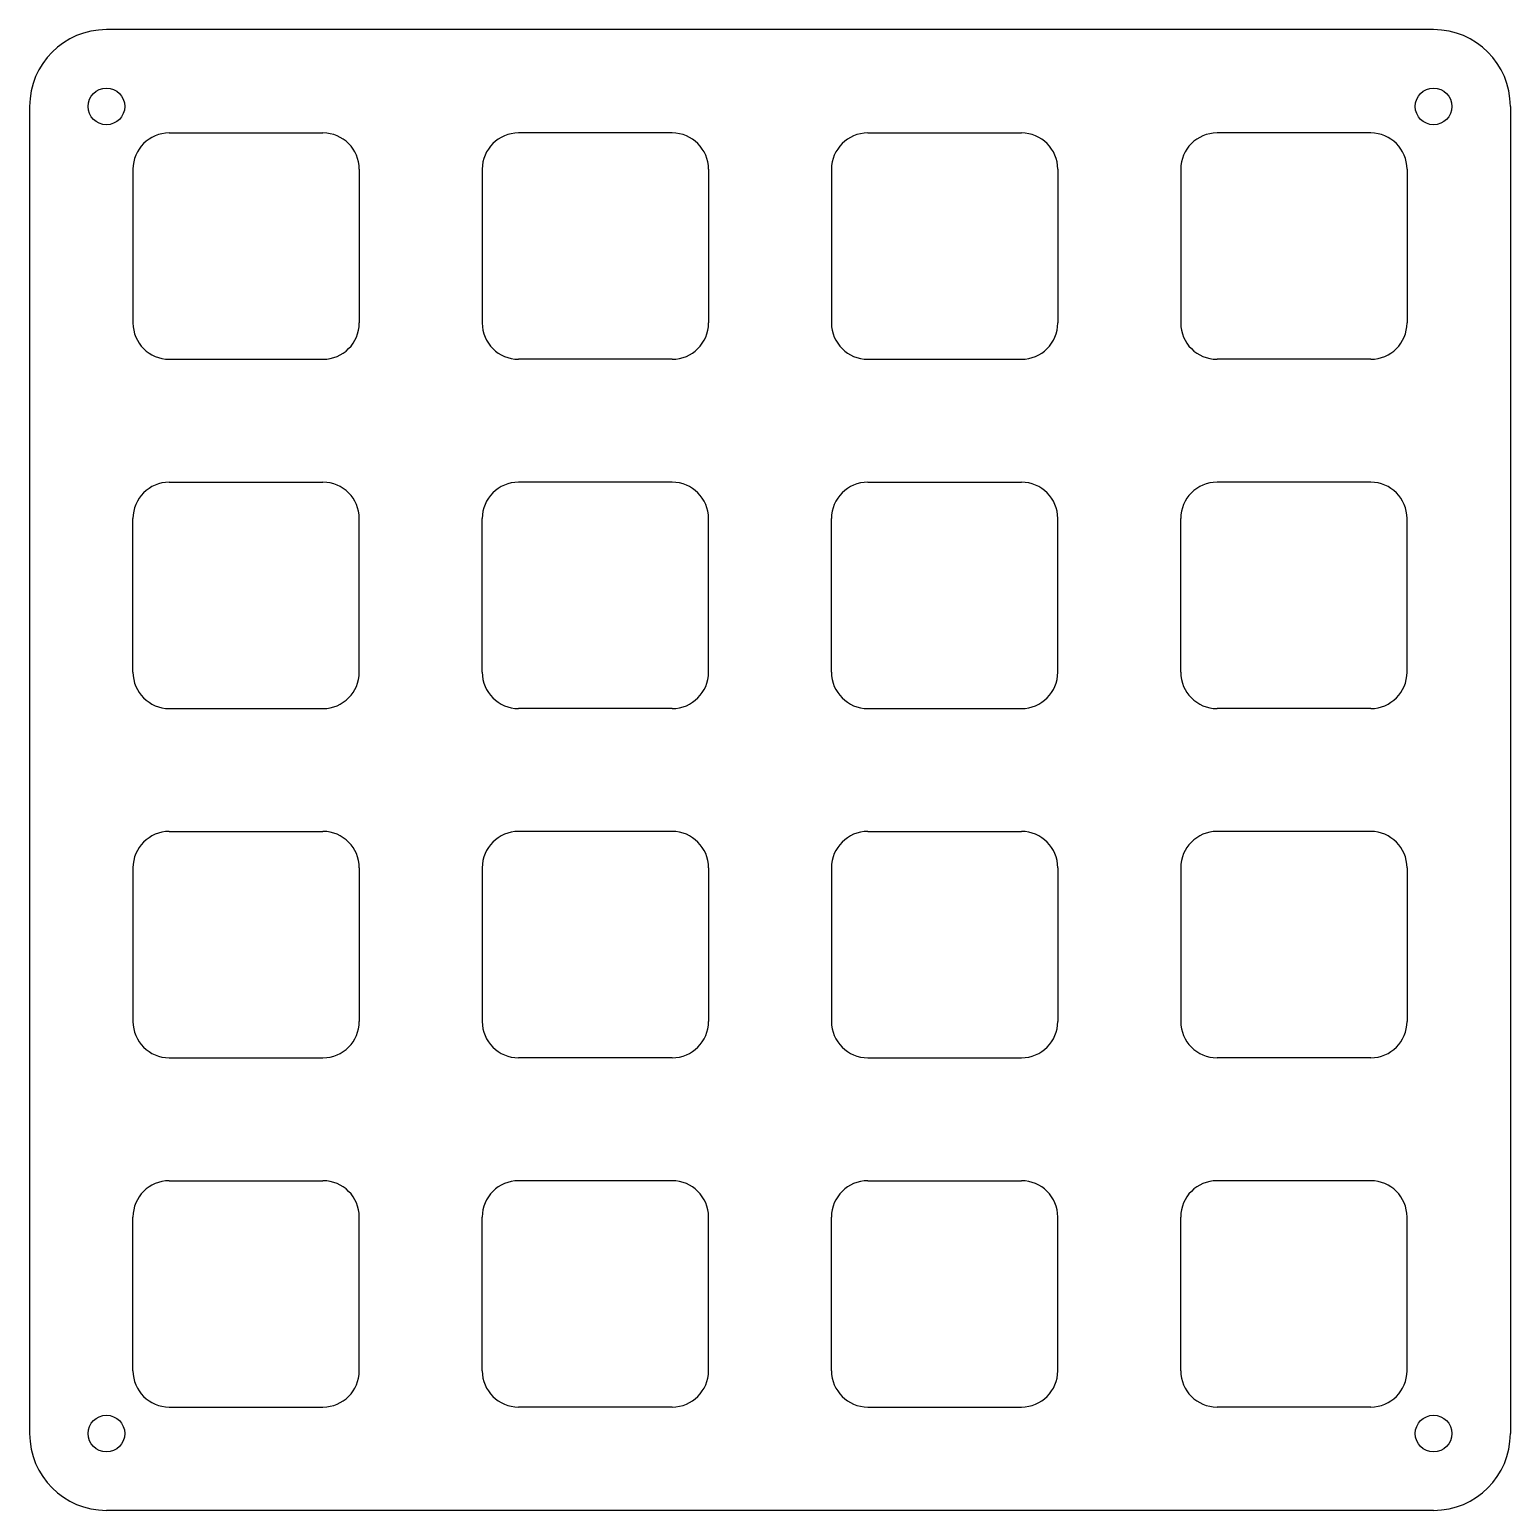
# Model space of a CAD drawing. Extents: x -53 to 53, y -53 to 53.
import ezdxf

# ---------------------------------------------------------------- set-up
doc = ezdxf.new("R2010")
doc.units = 0
doc.header["$MEASUREMENT"] = 0
doc.layers.add('VISIBLE', color=7, linetype='CONTINUOUS')

msp = doc.modelspace()

# ---------------------------------------------------------------- linework, layer by layer
at = {"layer": 'VISIBLE'}
for p, q in [((47.5, 53), (-47.5, 53)), ((-53, 47.5), (-53, -47.5)), ((53, 47.5), (53, -47.5)), ((-43, 45.6), (-32, 45.6)), ((-7, 45.6), (-18, 45.6)), ((7, 45.6), (18, 45.6)), ((43, 45.6), (32, 45.6)), ((-45.6, 43), (-45.6, 32)), ((-29.4, 43), (-29.4, 32)), ((-20.6, 43), (-20.6, 32)), ((-4.4, 43), (-4.4, 32)), ((4.4, 43), (4.4, 32)), ((20.6, 43), (20.6, 32)), ((29.4, 43), (29.4, 32)), ((45.6, 43), (45.6, 32)), ((-43, 29.4), (-32, 29.4)), ((-7, 29.4), (-18, 29.4)), ((7, 29.4), (18, 29.4)), ((43, 29.4), (32, 29.4)), ((-43, 20.6), (-32, 20.6)), ((-7, 20.6), (-18, 20.6)), ((7, 20.6), (18, 20.6)), ((43, 20.6), (32, 20.6)), ((-45.6, 7), (-45.6, 18)), ((-29.4, 7), (-29.4, 18)), ((-20.6, 7), (-20.6, 18)), ((-4.4, 7), (-4.4, 18)), ((4.4, 7), (4.4, 18)), ((20.6, 7), (20.6, 18)), ((29.4, 7), (29.4, 18)), ((45.6, 7), (45.6, 18)), ((-43, 4.4), (-32, 4.4)), ((-7, 4.4), (-18, 4.4)), ((7, 4.4), (18, 4.4)), ((43, 4.4), (32, 4.4)), ((-43, -4.4), (-32, -4.4)), ((-7, -4.4), (-18, -4.4)), ((7, -4.4), (18, -4.4)), ((43, -4.4), (32, -4.4)), ((-45.6, -7), (-45.6, -18)), ((-29.4, -7), (-29.4, -18)), ((-20.6, -7), (-20.6, -18)), ((-4.4, -7), (-4.4, -18)), ((4.4, -7), (4.4, -18)), ((20.6, -7), (20.6, -18)), ((29.4, -7), (29.4, -18)), ((45.6, -7), (45.6, -18)), ((-43, -20.6), (-32, -20.6)), ((-7, -20.6), (-18, -20.6)), ((7, -20.6), (18, -20.6)), ((43, -20.6), (32, -20.6)), ((-43, -29.4), (-32, -29.4)), ((-7, -29.4), (-18, -29.4)), ((7, -29.4), (18, -29.4)), ((43, -29.4), (32, -29.4)), ((-45.6, -43), (-45.6, -32)), ((-29.4, -43), (-29.4, -32)), ((-20.6, -43), (-20.6, -32)), ((-4.4, -43), (-4.4, -32)), ((4.4, -43), (4.4, -32)), ((20.6, -43), (20.6, -32)), ((29.4, -43), (29.4, -32)), ((45.6, -43), (45.6, -32)), ((-43, -45.6), (-32, -45.6)), ((-7, -45.6), (-18, -45.6)), ((7, -45.6), (18, -45.6)), ((43, -45.6), (32, -45.6)), ((47.5, -53), (-47.5, -53))]:
    msp.add_line(p, q, dxfattribs=at)
for centre in [(-47.5, 47.5), (47.5, 47.5), (-47.5, -47.5), (47.5, -47.5)]:
    msp.add_circle(centre, 1.31, dxfattribs=at)
for centre, radius, start, end in [((-47.5, 47.5), 5.5, 90, 180), ((47.5, 47.5), 5.5, 0, 90), ((-43, 43), 2.6, 90, 180), ((-32, 43), 2.6, 0, 90), ((-18, 43), 2.6, 90, 180), ((-7, 43), 2.6, 0, 90), ((7, 43), 2.6, 90, 180), ((18, 43), 2.6, 0, 90), ((32, 43), 2.6, 90, 180), ((43, 43), 2.6, 0, 90), ((-43, 32), 2.6, 180, 270), ((-32, 32), 2.6, 270, 0), ((-18, 32), 2.6, 180, 270), ((-7, 32), 2.6, 270, 0), ((7, 32), 2.6, 180, 270), ((18, 32), 2.6, 270, 0), ((32, 32), 2.6, 180, 270), ((43, 32), 2.6, 270, 0), ((-43, 18), 2.6, 90, 180), ((-32, 18), 2.6, 0, 90), ((-18, 18), 2.6, 90, 180), ((-7, 18), 2.6, 0, 90), ((7, 18), 2.6, 90, 180), ((18, 18), 2.6, 0, 90), ((32, 18), 2.6, 90, 180), ((43, 18), 2.6, 0, 90), ((-43, 7), 2.6, 180, 270), ((-32, 7), 2.6, 270, 0), ((-18, 7), 2.6, 180, 270), ((-7, 7), 2.6, 270, 0), ((7, 7), 2.6, 180, 270), ((18, 7), 2.6, 270, 0), ((32, 7), 2.6, 180, 270), ((43, 7), 2.6, 270, 0), ((-43, -7), 2.6, 90, 180), ((-32, -7), 2.6, 0, 90), ((-18, -7), 2.6, 90, 180), ((-7, -7), 2.6, 0, 90), ((7, -7), 2.6, 90, 180), ((18, -7), 2.6, 0, 90), ((32, -7), 2.6, 90, 180), ((43, -7), 2.6, 0, 90), ((-43, -18), 2.6, 180, 270), ((-32, -18), 2.6, 270, 0), ((-18, -18), 2.6, 180, 270), ((-7, -18), 2.6, 270, 0), ((7, -18), 2.6, 180, 270), ((18, -18), 2.6, 270, 0), ((32, -18), 2.6, 180, 270), ((43, -18), 2.6, 270, 0), ((-43, -32), 2.6, 90, 180), ((-32, -32), 2.6, 0, 90), ((-18, -32), 2.6, 90, 180), ((-7, -32), 2.6, 0, 90), ((7, -32), 2.6, 90, 180), ((18, -32), 2.6, 0, 90), ((32, -32), 2.6, 90, 180), ((43, -32), 2.6, 0, 90), ((-43, -43), 2.6, 180, 270), ((-32, -43), 2.6, 270, 0), ((-18, -43), 2.6, 180, 270), ((-7, -43), 2.6, 270, 0), ((7, -43), 2.6, 180, 270), ((18, -43), 2.6, 270, 0), ((32, -43), 2.6, 180, 270), ((43, -43), 2.6, 270, 0), ((-47.5, -47.5), 5.5, 180, 270), ((47.5, -47.5), 5.5, 270, 0)]:
    msp.add_arc(centre, radius, start, end, dxfattribs=at)

doc.saveas('drawing.dxf')
